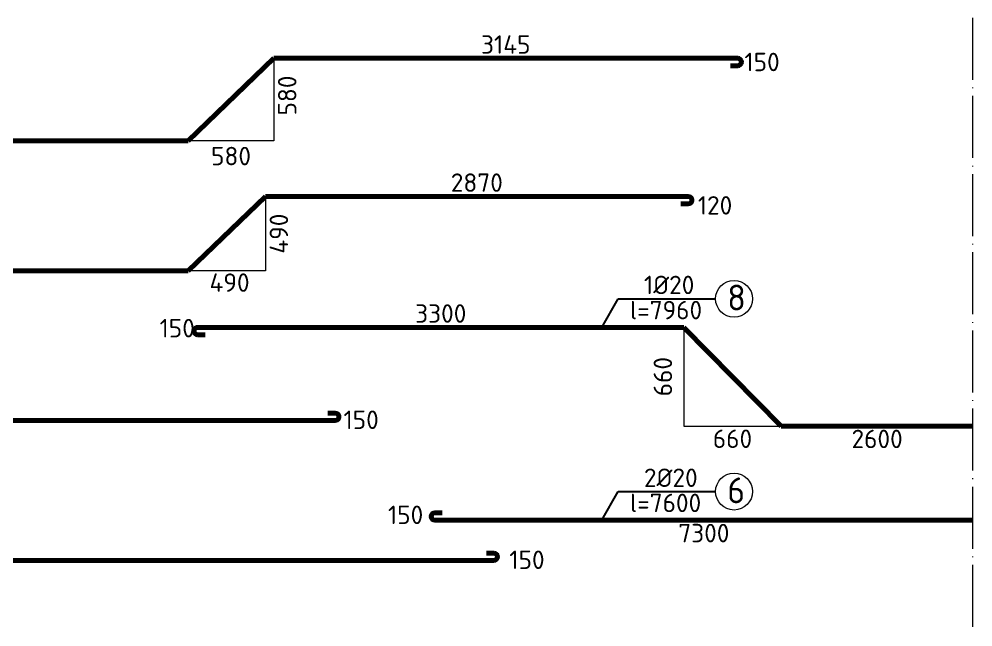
# Model space of a CAD drawing. Header units: millimetres. Extents: x 0 to 4970, y -594 to 1412.
# Drawn here: x 4696.8 to 4826.2, y 253.9 to 336.3 of the extents above; entities that cross this region are included whole.
import ezdxf

# ---------------------------------------------------------------- set-up
doc = ezdxf.new("R2010")
doc.units = ezdxf.units.MM
doc.header["$LTSCALE"] = 0.35
doc.header["$PDMODE"] = 3
doc.linetypes.add('ACAD_ISO04W100', pattern=[30, 24, -3, 0, -3])
doc.layers.get('0').update_dxf_attribs({"lineweight": 50})
for name, color, linetype, lineweight in [('Cot thep', 2, 'Continuous', 70), ('Cotthepcat', 3, 'Continuous', 70), ('Kich Thuoc', 1, 'Continuous', 20), ('Ky Hieu', 4, 'Continuous', 20), ('Truc', 3, 'ACAD_ISO04W100', 20)]:
    doc.layers.add(name, color=color, linetype=linetype, lineweight=lineweight)
doc.styles.get("Standard").update_dxf_attribs({"font": 'isocpeur.ttf'})
doc.styles.add('VN', font='')
doc.styles.get('VN').set_extended_font_data('TCVN 7284')
doc.dimstyles.new('Dim20', dxfattribs={"dimtxt": 2.5, "dimasz": 1.5, "dimexe": 1.25, "dimexo": 0.625, "dimtad": 1, "dimlfac": 20, "dimtxsty": 'Standard', "dimblk": 'ARCHTICK', "dimcen": 2.5, "dimadec": 0, "dimazin": 0, "dimtfac": 1, "dimtmove": 0, "dimatfit": 3, "dimfxl": 1, "dimarcsym": 0})
doc.dimstyles.new('Dim50KT', dxfattribs={"dimtxt": 2.5, "dimasz": 1.5, "dimexe": 1.25, "dimexo": 0.625, "dimtad": 1, "dimlfac": 50, "dimtxsty": 'Standard', "dimblk": 'ARCHTICK', "dimcen": 2.5, "dimse1": 1, "dimse2": 1, "dimsd1": 1, "dimsd2": 1, "dimadec": 0, "dimazin": 0, "dimtfac": 1, "dimtmove": 0, "dimatfit": 3, "dimfxl": 1, "dimarcsym": 0})

# ---------------------------------------------------------------- blocks, each defined once
blk = doc.blocks.new('_ArchTick')
at = {"color": 0, "linetype": 'ByBlock', "const_width": 0.15}
blk.add_lwpolyline([(-0.5, -0.5), (0.5, 0.5)], dxfattribs=at)
blk = doc.blocks.new('*D400')
at = {"layer": 'Defpoints', "color": 0}
for p in [(4720.45, 301.97), (4730.25, 301.97), (4720.45, 298.69)]:
    blk.add_point(p, dxfattribs=at)
at = {"layer": 'Kich Thuoc', "color": 0, "insert": (4725.35, 300.57), "char_height": 2.5, "attachment_point": 5}
blk.add_mtext('490', dxfattribs=at)
blk = doc.blocks.new('*D401')
at = {"layer": 'Defpoints', "color": 0}
for p in [(4733.91, 312.26), (4733.91, 302.16), (4733.91, 302.16)]:
    blk.add_point(p, dxfattribs=at)
at = {"layer": 'Kich Thuoc', "color": 0, "insert": (4732.04, 307.21), "char_height": 2.5, "attachment_point": 5, "rotation": 90}
blk.add_mtext('490', dxfattribs=at)
blk = doc.blocks.new('*D403')
at = {"layer": 'Defpoints', "color": 0}
for p in [(4735.05, 332.09), (4735.05, 319.79), (4735.05, 319.79)]:
    blk.add_point(p, dxfattribs=at)
at = {"layer": 'Kich Thuoc', "color": 0, "insert": (4733.17, 325.94), "char_height": 2.5, "attachment_point": 5, "rotation": 90}
blk.add_mtext('580', dxfattribs=at)
blk = doc.blocks.new('*D402')
at = {"layer": 'Defpoints', "color": 0}
for p in [(4719.75, 319.18), (4731.35, 319.18), (4719.75, 315.86)]:
    blk.add_point(p, dxfattribs=at)
at = {"layer": 'Kich Thuoc', "color": 0, "insert": (4725.55, 317.73), "char_height": 2.5, "attachment_point": 5}
blk.add_mtext('580', dxfattribs=at)
blk = doc.blocks.new('*D404')
at = {"layer": 'Defpoints', "color": 0}
for p in [(4640.86, 319.96), (4719.75, 319.96), (4719.75, 316.03)]:
    blk.add_point(p, dxfattribs=at)
at = {"layer": 'Kich Thuoc', "color": 0, "insert": (4680.3, 317.9), "char_height": 2.5, "attachment_point": 5}
blk.add_mtext('3945', dxfattribs=at)
blk = doc.blocks.new('*D405')
at = {"layer": 'Defpoints', "color": 0}
for p in [(4640.86, 302.33), (4719.75, 302.33), (4719.75, 298.4)]:
    blk.add_point(p, dxfattribs=at)
at = {"layer": 'Kich Thuoc', "color": 0, "insert": (4680.3, 300.27), "char_height": 2.5, "attachment_point": 5}
blk.add_mtext('3945', dxfattribs=at)
blk = doc.blocks.new('*D406')
at = {"layer": 'Defpoints', "color": 0}
for p in [(4731.35, 330.99), (4794.28, 330.99), (4794.28, 330.99)]:
    blk.add_point(p, dxfattribs=at)
at = {"layer": 'Kich Thuoc', "color": 0, "insert": (4762.82, 332.86), "char_height": 2.5, "attachment_point": 5}
blk.add_mtext('3145', dxfattribs=at)
blk = doc.blocks.new('*D407')
at = {"layer": 'Defpoints', "color": 0}
for p in [(4730.21, 312.25), (4787.58, 312.25), (4787.58, 312.25)]:
    blk.add_point(p, dxfattribs=at)
at = {"layer": 'Kich Thuoc', "color": 0, "insert": (4758.89, 314.13), "char_height": 2.5, "attachment_point": 5}
blk.add_mtext('2870', dxfattribs=at)
blk = doc.blocks.new('*D408')
at = {"layer": 'Defpoints', "color": 0}
for p in [(4633.34, 282.18), (4739.69, 282.18), (4739.69, 277.81)]:
    blk.add_point(p, dxfattribs=at)
at = {"layer": 'Kich Thuoc', "color": 0, "insert": (4686.52, 279.69), "char_height": 2.5, "attachment_point": 5}
blk.add_mtext('5320', dxfattribs=at)
blk = doc.blocks.new('*D409')
at = {"layer": 'Defpoints', "color": 0}
for p in [(4617.2, 262.89), (4761.19, 262.89), (4761.19, 259.15)]:
    blk.add_point(p, dxfattribs=at)
at = {"layer": 'Kich Thuoc', "color": 0, "insert": (4689.19, 261.03), "char_height": 2.5, "attachment_point": 5}
blk.add_mtext('7220', dxfattribs=at)
blk = doc.blocks.new('*D410')
at = {"layer": 'Defpoints', "color": 0}
for p in [(4753.19, 268.35), (4826.19, 268.35), (4826.19, 264.72)]:
    blk.add_point(p, dxfattribs=at)
at = {"layer": 'Kich Thuoc', "color": 0, "insert": (4789.69, 266.6), "char_height": 2.5, "attachment_point": 5}
blk.add_mtext('7300', dxfattribs=at)
blk = doc.blocks.new('*D411')
at = {"layer": 'Defpoints', "color": 0}
for p in [(4786.97, 281.12), (4800.17, 281.12), (4800.17, 277.52)]:
    blk.add_point(p, dxfattribs=at)
at = {"layer": 'Kich Thuoc', "color": 0, "insert": (4793.57, 279.39), "char_height": 2.5, "attachment_point": 5}
blk.add_mtext('660', dxfattribs=at)
blk = doc.blocks.new('*D412')
at = {"layer": 'Defpoints', "color": 0}
for p in [(4786.97, 294.52), (4786, 281.12), (4786.97, 281.12)]:
    blk.add_point(p, dxfattribs=at)
at = {"layer": 'Kich Thuoc', "color": 0, "insert": (4784.13, 287.82), "char_height": 2.5, "attachment_point": 5, "rotation": 90}
blk.add_mtext('660', dxfattribs=at)
blk = doc.blocks.new('*D413')
at = {"layer": 'Defpoints', "color": 0}
for p in [(4800.19, 281.1), (4826.19, 281.1), (4826.19, 277.5)]:
    blk.add_point(p, dxfattribs=at)
at = {"layer": 'Kich Thuoc', "color": 0, "insert": (4813.19, 279.37), "char_height": 2.5, "attachment_point": 5}
blk.add_mtext('2600', dxfattribs=at)
blk = doc.blocks.new('*D414')
at = {"layer": 'Defpoints', "color": 0}
for p in [(4721.02, 294.5), (4786.97, 294.5), (4786.97, 294.5)]:
    blk.add_point(p, dxfattribs=at)
at = {"layer": 'Kich Thuoc', "color": 0, "insert": (4754, 296.38), "char_height": 2.5, "attachment_point": 5}
blk.add_mtext('3300', dxfattribs=at)

msp = doc.modelspace()

# ---------------------------------------------------------------- linework, layer by layer
at = {"layer": 'Cot thep'}
for p, q in [((4719.751019, 319.786314), (4731.352136, 330.986314)), ((4794.280152, 330.986314), (4731.352136, 330.986314)), ((4640.85773, 319.786314), (4719.751019, 319.786314)), ((4730.211623, 312.254082), (4719.751019, 302.154082)), ((4730.211623, 312.254082), (4787.57528, 312.254082)), ((4737.393016, 312.255224), (4787.57528, 312.255224)), ((4640.85773, 302.155224), (4719.752202, 302.155224)), ((4786.971677, 294.502952), (4721.022982, 294.502952)), ((4786.971677, 294.502952), (4800.185788, 281.102952)), ((4633.340982, 281.877511), (4739.693857, 281.877511)), ((4800.171677, 281.117261), (4826.185788, 281.117261)), ((4753.185788, 268.354971), (4826.185788, 268.354971)), ((4617.203565, 262.893345), (4761.185788, 262.893345))]:
    msp.add_line(p, q, dxfattribs=at)
at = {"layer": 'Cotthepcat'}
for p, q in [((4794.280152, 329.986314), (4793.280152, 329.986314)), ((4787.57528, 311.254082), (4786.57528, 311.254082)), ((4721.022982, 293.502952), (4722.022982, 293.502952)), ((4739.693857, 282.877511), (4738.693857, 282.877511)), ((4753.185788, 269.354971), (4754.185788, 269.354971)), ((4761.185788, 263.893345), (4760.185788, 263.893345))]:
    msp.add_line(p, q, dxfattribs=at)
for centre, start, end in [((4794.280152, 330.486314), 270, 90), ((4787.57528, 311.754082), 270, 90), ((4721.022982, 294.002952), 90, 270), ((4739.693857, 282.377511), 270, 90), ((4753.185788, 268.854971), 90, 270), ((4761.185788, 263.393345), 270, 90)]:
    msp.add_arc(centre, 0.5, start, end, dxfattribs=at)
at = {"layer": 'Kich Thuoc'}
for p, q in [((4731.351019, 330.986314), (4731.351019, 319.786314)), ((4731.351019, 319.786314), (4719.751019, 319.786314)), ((4730.212916, 312.255224), (4730.212916, 302.155224)), ((4730.212916, 302.155224), (4719.752202, 302.155224)), ((4786.971677, 294.502952), (4786.971677, 281.102952)), ((4786.971677, 281.102952), (4800.185788, 281.102952))]:
    msp.add_line(p, q, dxfattribs=at)
at = {"layer": 'Ky Hieu'}
for p, q in [((4784.78019, 298.377568), (4791.28019, 298.377568)), ((4784.142723, 272.229587), (4791.142723, 272.229587)), ((4791.142723, 272.229587), (4791.28019, 272.229587))]:
    msp.add_line(p, q, dxfattribs=at)
for centre in [(4793.78019, 298.377568), (4793.78019, 272.229587)]:
    msp.add_circle(centre, 2.5, dxfattribs=at)
at = {"layer": 'Truc'}
msp.add_line((4826.185788, 253.876874), (4826.185788, 548.145144), dxfattribs=at)

# ---------------------------------------------------------------- texts
at = {"layer": 'Kich Thuoc', "char_height": 2.5, "width": 3.45107973}
for s, insert, attachment_point in [('150', (4799.973086, 331.739706), 3), ('120', (4788.867182, 312.295498), 1), ('150', (4715.855728, 295.642045), 1), ('150', (4740.807718, 283.213006), 1), ('150', (4746.832539, 270.325342), 1), ('150', (4763.299649, 264.22884), 1)]:
    msp.add_mtext(s, dxfattribs=dict(at, insert=insert, attachment_point=attachment_point))
at = {"layer": 'Ky Hieu', "style": 'VN'}
for s, p in [('8', (4792.866167, 296.794433)), ('6', (4792.866167, 270.646453))]:
    msp.add_text(s, height=3.5, dxfattribs=at).set_placement(p)
at = {"layer": 'Ky Hieu', "char_height": 2.5, "attachment_point": 7}
for s, insert in [('1%%C20', (4781.559848, 299.002568)), ('l=7960', (4779.659848, 295.591049)), ('2%%C20', (4781.559848, 272.854587)), ('l=7600', (4779.659848, 269.443068))]:
    msp.add_mtext(s, dxfattribs=dict(at, insert=insert))

# ---------------------------------------------------------------- dimensions: what is measured, and where the dimension line sits
at = {"layer": 'Kich Thuoc'}
for base, p1, p2, text, picture, middle in [((4794.280152, 330.986314), (4731.352136, 330.986314), (4794.280152, 330.986314), '3145', '*D406', (4762.816144, 332.861314)), ((4719.751019, 316.029323), (4640.85773, 319.959471), (4719.751019, 319.959471), '3945', '*D404', (4680.304374, 317.904323)), ((4787.57528, 312.254082), (4730.211623, 312.254082), (4787.57528, 312.254082), '2870', '*D407', (4758.893452, 314.129082)), ((4719.75161, 298.398234), (4640.858321, 302.328382), (4719.75161, 302.328382), '3945', '*D405', (4680.304966, 300.273234)), ((4786.971677, 294.502952), (4721.022982, 294.502952), (4786.971677, 294.502952), '3300', '*D414', (4753.99733, 296.377952)), ((4739.693857, 277.812419), (4633.340982, 282.178368), (4739.693857, 282.178368), '5320', '*D408', (4686.517419, 279.687419)), ((4826.185788, 277.498234), (4800.185788, 281.102952), (4826.185788, 281.102952), '2600', '*D413', (4813.185788, 279.373234)), ((4826.185788, 264.722994), (4753.185788, 268.354971), (4826.185788, 268.354971), '7300', '*D410', (4789.685788, 266.597994)), ((4761.185788, 259.154959), (4617.203565, 262.893345), (4761.185788, 262.893345), '7220', '*D409', (4689.194676, 261.029959))]:
    dim = msp.add_linear_dim(base=base, p1=p1, p2=p2, text=text, dimstyle='Dim50KT', dxfattribs=at)
    dim.commit()
    dim.dimension.update_dxf_attribs({"geometry": picture, "text_midpoint": middle})
for base, p1, p2, text, picture, middle in [((4735.048189, 319.786314), (4735.048189, 332.086314), (4735.048189, 319.786314), '580', '*D403', (4733.173189, 325.936314)), ((4733.910086, 302.155224), (4733.910086, 312.255224), (4733.910086, 302.155224), '490', '*D401', (4732.035086, 307.205224)), ((4786.000041, 281.117261), (4786.971677, 294.517261), (4786.971677, 281.117261), '660', '*D412', (4784.125041, 287.817261))]:
    dim = msp.add_linear_dim(base=base, p1=p1, p2=p2, angle=90, text=text, dimstyle='Dim50KT', dxfattribs=at)
    dim.commit()
    dim.dimension.update_dxf_attribs({"geometry": picture, "text_midpoint": middle})
for base, p1, p2, picture, middle in [((4719.751019, 315.857392), (4731.351019, 319.18185), (4719.751019, 319.18185), '*D402', (4725.551019, 317.732392)), ((4720.451898, 298.69044), (4730.251898, 301.970327), (4720.451898, 301.970327), '*D400', (4725.351898, 300.56544))]:
    dim = msp.add_linear_dim(base=base, p1=p1, p2=p2, angle=180, dimstyle='Dim50KT', dxfattribs=at)
    dim.commit()
    dim.dimension.update_dxf_attribs({"geometry": picture, "text_midpoint": middle})
dim = msp.add_linear_dim(base=(4800.171677, 277.517963), p1=(4786.971677, 281.117261), p2=(4800.171677, 281.117261), dimstyle='Dim50KT', dxfattribs=at)
dim.commit()
dim.dimension.update_dxf_attribs({"geometry": '*D411', "text_midpoint": (4793.571677, 279.392963)})

# ---------------------------------------------------------------- leaders
at = {"layer": 'Ky Hieu', "annotation_type": 0, "has_hookline": 1, "hookline_direction": 0}
for points, text_width in [([(4775.835075, 294.502952), (4778.072086, 298.377568), (4784.15519, 298.377568)], 6.5), ([(4775.835075, 268.354971), (4778.072086, 272.229587), (4783.517723, 272.229587)], 7)]:
    msp.add_leader(points, dimstyle='Dim20', override={"dimgap": 0.625, "dimtad": 1, "dimldrblk": 'None'}, dxfattribs=dict(at, text_width=text_width))

doc.saveas('drawing.dxf')
